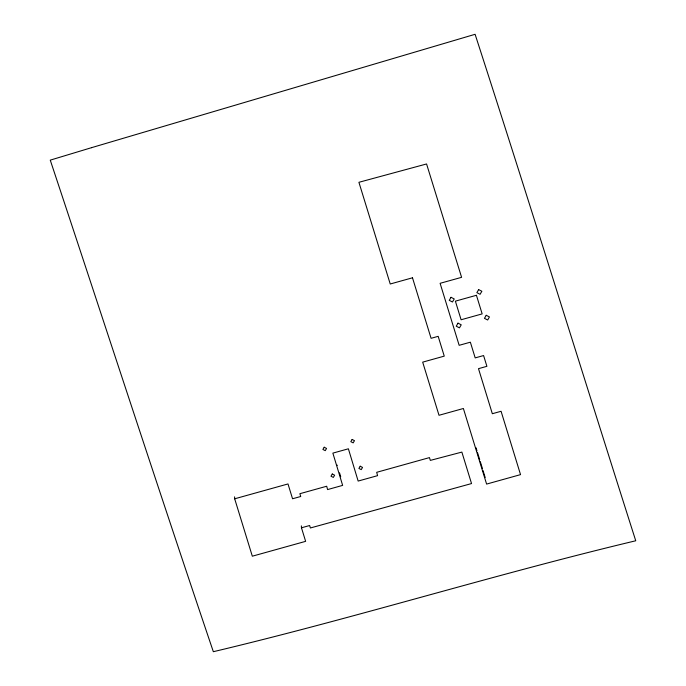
<?xml version="1.0" encoding="UTF-8"?>
<svg xmlns="http://www.w3.org/2000/svg" width="686" height="686" viewBox="0 0 686 686"><rect width="100%" height="100%" fill="white"/><g stroke="black" fill="none" stroke-linecap="round" stroke-linejoin="round"><path stroke-width="1.03" d="M234.681 498.799L288 483.947L292.553 498.765L300.725 496.493L299.868 493.706L326.699 486.237L327.582 489.581L342.64 485.388L332.864 453.12L348.385 448.798L358.152 481.066L377.574 475.655L376.691 472.311L429.462 457.605L430.319 460.392L461.867 452.091L471.539 483.561L310.389 527.971L309.635 525.519L301.471 527.791L305.63 541.348L252.319 556.2L234.681 498.799L234.578 496.853M476.041 447.778L476.95 450.753M477.559 452.734L479.694 459.671M480.303 461.661L482.43 468.598M483.038 470.579L485.173 477.525M339.519 472.851L340.719 476.753M337.135 465.091L337.16 465.554M301.36 525.87L301.471 527.791M324.195 447.229L322.9 449.45L325.25 450.659L326.545 448.438L324.195 447.229M352.115 439.452L350.82 441.673L353.161 442.882L354.465 440.661L352.115 439.452M332.273 473.992L330.978 476.204L333.327 477.413L334.622 475.192L332.273 473.992M451.019 297.304L449.244 300.348L452.46 301.994L454.235 298.959L451.019 297.304M360.193 466.214L358.898 468.435L361.239 469.636L362.534 467.415L360.193 466.214M458.016 323.157L456.241 326.202L459.457 327.848L461.232 324.804L458.016 323.157M478.648 289.603L476.873 292.648L480.089 294.303L481.864 291.258L478.648 289.603M486.228 315.294L484.453 318.338L487.669 319.993L489.444 316.949L486.228 315.294M91.487 147.687L50.258 160.138C104.692 323.964 158.029 488.158 213.337 651.7C355.005 618.06 494.083 574.542 635.742 540.774C582.002 372.009 529.703 202.799 475.098 34.3L91.487 147.687M412.492 277.796L390.231 283.995L358.915 182.296L426.572 163.963L461.592 277.333L440.112 283.309L459.157 345.315L470.364 342.194L475.192 357.895L483.587 355.554L486.897 366.324L478.494 368.665L492.334 413.718L501.08 411.283L520.537 474.626L486.606 484.084L463.384 408.496L439.006 415.287L422.679 362.139L444.254 356.128L438.174 336.337L431.082 338.309L412.492 277.796M476.436 295.289L455.384 301.154L461.103 319.762L482.155 313.896L476.436 295.289"/></g></svg>
